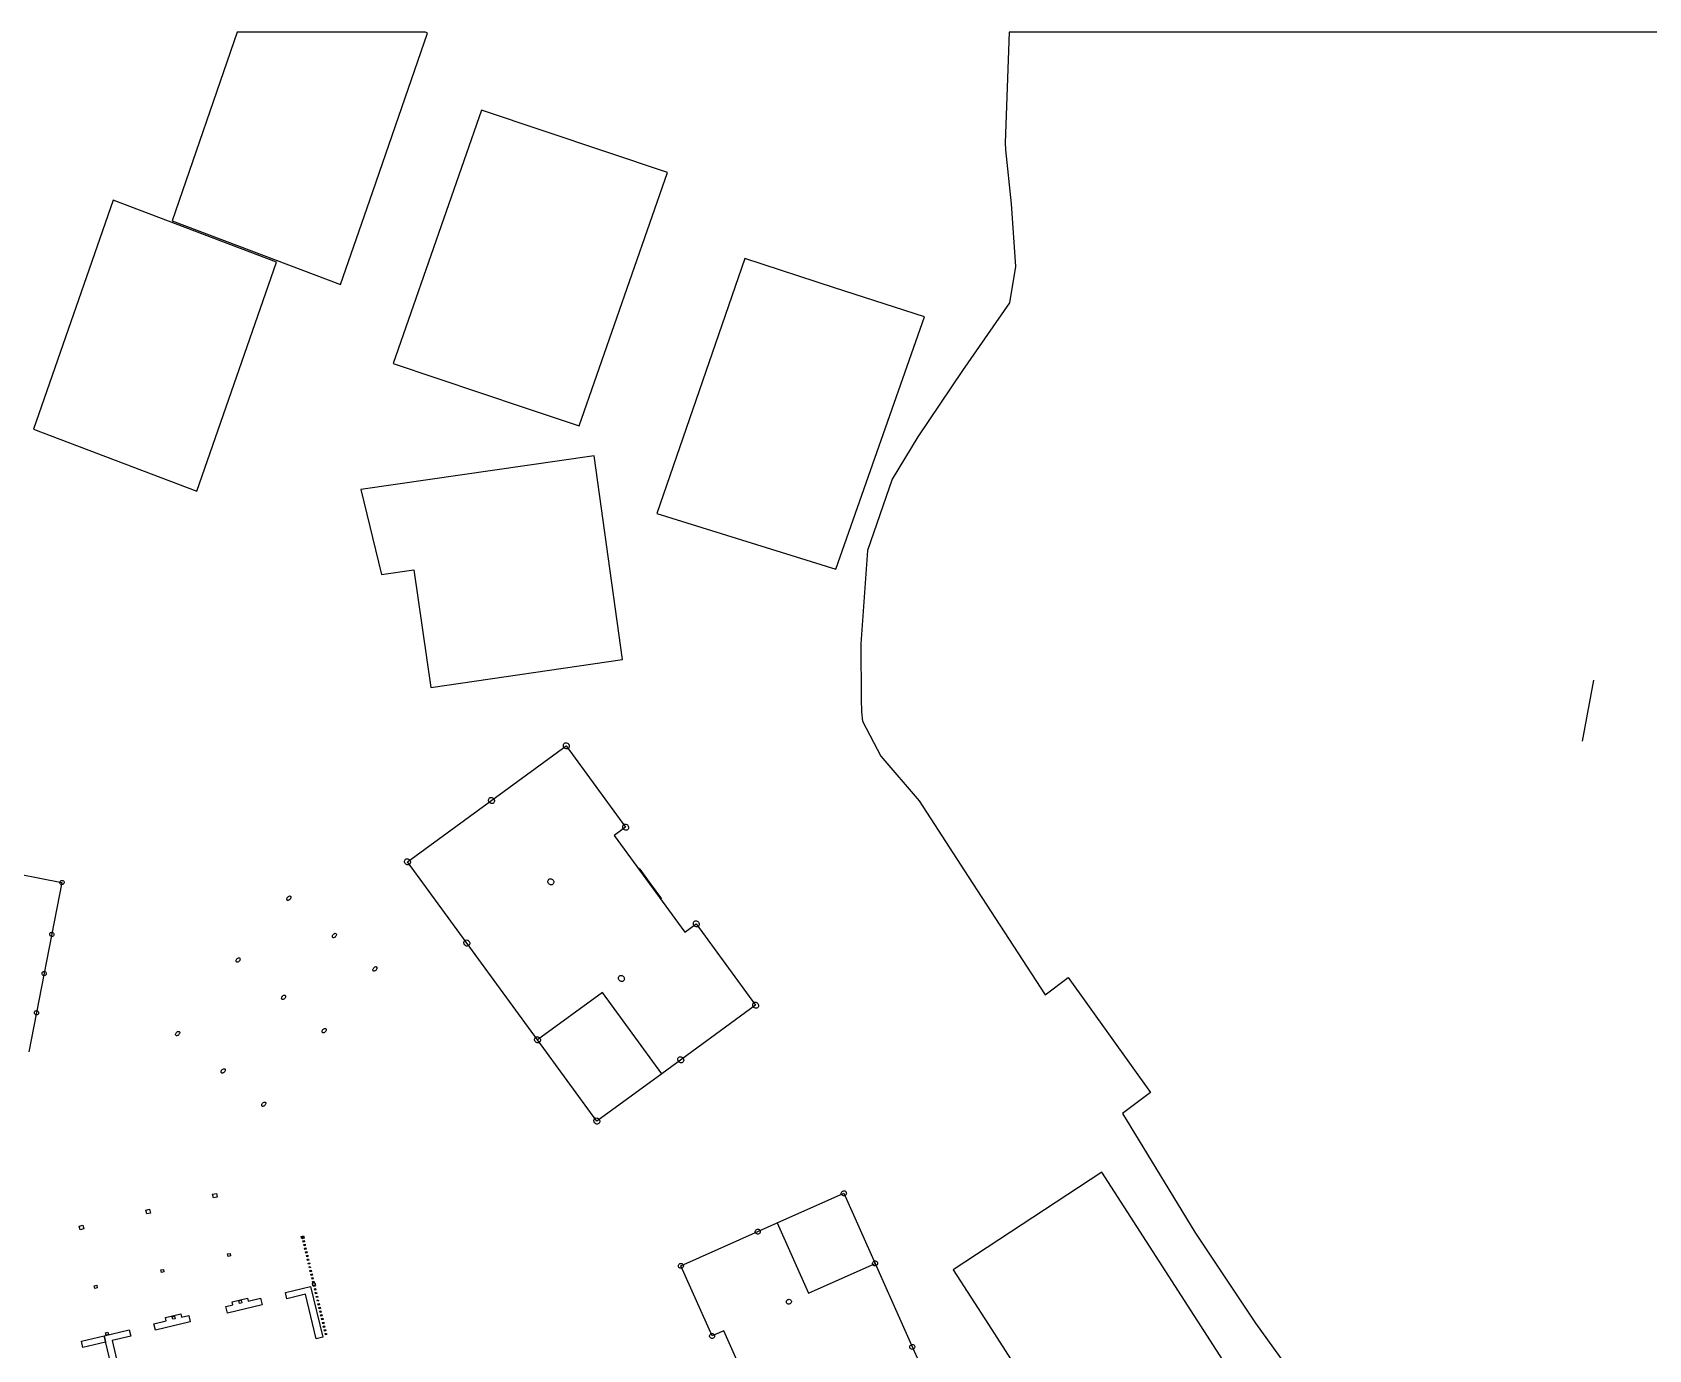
# Model space of a CAD drawing. Extents: x -42864 to 135053, y -26898 to 95700.
# Drawn here: x 965 to 64616, y 43804 to 95700 of the extents above; entities that cross this region are included whole.
import ezdxf

# ---------------------------------------------------------------- set-up
doc = ezdxf.new("R2010")
doc.units = 0
doc.layers.add('SECTIONCUTEDGES', color=7, linetype='CONTINUOUS')

msp = doc.modelspace()

# ---------------------------------------------------------------- linework, layer by layer
at = {"layer": 'SECTIONCUTEDGES'}
for p, q in [((9031, 95700), (6470, 88279)), ((9031, 95700), (6470, 88279)), ((16447, 95700), (9031, 95700)), ((16447, 95700), (9031, 95700)), ((14253, 89084), (16532, 95670)), ((14253, 89084), (16532, 95670)), ((16532, 95670), (16447, 95700)), ((16532, 95670), (16447, 95700)), ((39436, 95700), (39275, 91345)), ((39436, 95700), (39275, 91345)), ((43127, 95700), (39436, 95700)), ((43127, 95700), (39436, 95700)), ((44230, 95700), (43127, 95700)), ((44230, 95700), (43127, 95700)), ((56440, 95700), (44230, 95700)), ((56440, 95700), (44230, 95700)), ((78093, 95700), (56440, 95700)), ((78093, 95700), (56440, 95700)), ((18647, 92631), (15176, 82654)), ((18647, 92631), (15176, 82654)), ((25976, 90173), (18647, 92631)), ((25976, 90173), (18647, 92631)), ((39275, 91345), (39291, 91068)), ((39275, 91345), (39291, 91068)), ((39291, 91068), (39510, 88947)), ((39291, 91068), (39510, 88947)), ((22505, 80196), (25976, 90173)), ((22505, 80196), (25976, 90173)), ((4146, 89085), (1016, 80062)), ((4146, 89085), (1016, 80062)), ((10579, 86642), (4146, 89085)), ((10579, 86642), (4146, 89085)), ((13103, 85761), (14253, 89084)), ((13103, 85761), (14253, 89084)), ((39510, 88947), (39688, 86475)), ((39510, 88947), (39688, 86475)), ((6470, 88279), (13103, 85761)), ((6470, 88279), (13103, 85761)), ((7449, 77619), (10579, 86642)), ((7449, 77619), (10579, 86642)), ((29023, 86784), (25556, 76740)), ((29023, 86784), (25556, 76740)), ((32559, 85639), (29023, 86784)), ((32559, 85639), (29023, 86784)), ((39688, 86475), (39445, 85048)), ((39688, 86475), (39445, 85048)), ((36094, 84493), (32559, 85639)), ((36094, 84493), (32559, 85639)), ((39445, 85048), (37590, 82381)), ((39445, 85048), (37590, 82381)), ((32605, 74554), (36094, 84493)), ((32605, 74554), (36094, 84493)), ((15176, 82654), (20328, 80921)), ((15176, 82654), (20328, 80921)), ((37590, 82381), (35838, 79771)), ((37590, 82381), (35838, 79771)), ((20328, 80921), (22505, 80196)), ((20328, 80921), (22505, 80196)), ((1016, 80062), (7449, 77619)), ((1016, 80062), (7449, 77619)), ((35838, 79771), (34820, 78091)), ((35838, 79771), (34820, 78091)), ((23091, 79015), (13897, 77693)), ((23091, 79015), (13897, 77693)), ((24212, 70991), (23091, 79015)), ((24212, 70991), (23091, 79015)), ((13897, 77693), (14709, 74338)), ((13897, 77693), (14709, 74338)), ((34820, 78091), (33856, 75285)), ((34820, 78091), (33856, 75285)), ((25556, 76740), (32605, 74554)), ((25556, 76740), (32605, 74554)), ((33856, 75285), (33587, 71605)), ((33856, 75285), (33587, 71605)), ((14709, 74338), (15992, 74525)), ((14709, 74338), (15992, 74525)), ((15992, 74525), (16664, 69895)), ((15992, 74525), (16664, 69895)), ((33587, 71605), (33602, 69427)), ((33587, 71605), (33602, 69427)), ((16664, 69895), (24212, 70991)), ((16664, 69895), (24212, 70991)), ((62446, 70180), (62003, 67781)), ((62446, 70180), (62003, 67781)), ((33602, 69427), (33623, 68935)), ((33602, 69427), (33623, 68935)), ((33623, 68935), (33654, 68568)), ((33623, 68935), (33654, 68568)), ((33654, 68568), (34380, 67180)), ((33654, 68568), (34380, 67180)), ((15738, 63024), (21993, 67589)), ((21878, 67615), (21885, 67645)), ((21879, 67584), (21878, 67615)), ((21888, 67553), (21879, 67584)), ((21885, 67645), (21899, 67671)), ((21904, 67524), (21888, 67553)), ((21899, 67671), (21919, 67691)), ((21926, 67500), (21904, 67524)), ((21919, 67691), (21945, 67704)), ((21953, 67482), (21926, 67500)), ((21945, 67704), (21974, 67710)), ((21983, 67471), (21953, 67482)), ((21974, 67710), (22004, 67707)), ((22013, 67469), (21983, 67471)), ((21993, 67589), (24330, 64388)), ((22004, 67707), (22034, 67697)), ((22042, 67474), (22013, 67469)), ((22034, 67697), (22061, 67679)), ((22068, 67488), (22042, 67474)), ((22061, 67679), (22083, 67655)), ((22088, 67508), (22068, 67488)), ((22083, 67655), (22099, 67626)), ((22102, 67534), (22088, 67508)), ((22099, 67626), (22108, 67595)), ((22109, 67564), (22102, 67534)), ((22108, 67595), (22109, 67564)), ((34380, 67180), (35882, 65419)), ((34380, 67180), (35882, 65419)), ((18929, 65463), (18936, 65493)), ((18930, 65432), (18929, 65463)), ((18939, 65401), (18930, 65432)), ((18936, 65493), (18950, 65519)), ((18955, 65372), (18939, 65401)), ((18950, 65519), (18970, 65539)), ((18978, 65348), (18955, 65372)), ((18970, 65539), (18996, 65552)), ((19004, 65330), (18978, 65348)), ((18996, 65552), (19025, 65558)), ((19034, 65319), (19004, 65330)), ((19025, 65558), (19055, 65555)), ((19064, 65317), (19034, 65319)), ((19055, 65555), (19085, 65545)), ((19093, 65322), (19064, 65317)), ((19085, 65545), (19112, 65527)), ((19119, 65336), (19093, 65322)), ((19112, 65527), (19134, 65502)), ((19139, 65356), (19119, 65336)), ((19134, 65502), (19150, 65474)), ((19154, 65382), (19139, 65356)), ((19150, 65474), (19159, 65443)), ((19160, 65411), (19154, 65382)), ((19159, 65443), (19160, 65411)), ((35882, 65419), (37813, 62449)), ((35882, 65419), (37813, 62449)), ((24330, 64388), (23883, 64062)), ((24214, 64414), (24221, 64443)), ((24215, 64382), (24214, 64414)), ((24224, 64351), (24215, 64382)), ((24221, 64443), (24235, 64469)), ((24241, 64323), (24224, 64351)), ((24235, 64469), (24256, 64490)), ((24263, 64299), (24241, 64323)), ((24256, 64490), (24281, 64503)), ((24290, 64281), (24263, 64299)), ((24281, 64503), (24310, 64509)), ((24310, 64509), (24341, 64506)), ((24341, 64506), (24370, 64495)), ((24370, 64495), (24397, 64477)), ((24397, 64477), (24419, 64453)), ((24425, 64307), (24404, 64286)), ((24419, 64453), (24435, 64425)), ((24439, 64333), (24425, 64307)), ((24435, 64425), (24444, 64394)), ((24445, 64362), (24439, 64333)), ((24444, 64394), (24445, 64362)), ((-6836, 63960), (2132, 62208)), ((23883, 64062), (26665, 60251)), ((24319, 64270), (24290, 64281)), ((24349, 64267), (24319, 64270)), ((24378, 64273), (24349, 64267)), ((24404, 64286), (24378, 64273)), ((15623, 63050), (15630, 63080)), ((15624, 63019), (15623, 63050)), ((15633, 62988), (15624, 63019)), ((15630, 63080), (15644, 63106)), ((15644, 63106), (15664, 63126)), ((15664, 63126), (15690, 63139)), ((15690, 63139), (15719, 63145)), ((15719, 63145), (15749, 63142)), ((20856, 56012), (15738, 63024)), ((15749, 63142), (15779, 63132)), ((15779, 63132), (15806, 63114)), ((15806, 63114), (15828, 63089)), ((15828, 63089), (15844, 63061)), ((15844, 63061), (15853, 63030)), ((15853, 63030), (15854, 62998)), ((15649, 62959), (15633, 62988)), ((15671, 62935), (15649, 62959)), ((15698, 62917), (15671, 62935)), ((15728, 62906), (15698, 62917)), ((15758, 62904), (15728, 62906)), ((15787, 62909), (15758, 62904)), ((15813, 62923), (15787, 62909)), ((15833, 62943), (15813, 62923)), ((15847, 62969), (15833, 62943)), ((15854, 62998), (15847, 62969)), ((24847, 62779), (24884, 62728)), ((24884, 62728), (25255, 62220)), ((37813, 62449), (40848, 57784)), ((37813, 62449), (40848, 57784)), ((2132, 62208), (828, 55534)), ((2047, 62202), (2049, 62224)), ((2052, 62180), (2047, 62202)), ((2049, 62224), (2056, 62245)), ((2061, 62160), (2052, 62180)), ((2056, 62245), (2068, 62264)), ((2076, 62144), (2061, 62160)), ((2068, 62264), (2084, 62278)), ((2095, 62132), (2076, 62144)), ((2084, 62278), (2104, 62288)), ((2116, 62125), (2095, 62132)), ((2104, 62288), (2126, 62293)), ((2138, 62123), (2116, 62125)), ((2126, 62293), (2148, 62291)), ((2160, 62128), (2138, 62123)), ((2148, 62291), (2169, 62284)), ((2179, 62137), (2160, 62128)), ((2169, 62284), (2188, 62272)), ((2196, 62152), (2179, 62137)), ((2188, 62272), (2202, 62255)), ((2208, 62171), (2196, 62152)), ((2202, 62255), (2212, 62236)), ((2215, 62192), (2208, 62171)), ((2212, 62236), (2217, 62214)), ((2217, 62214), (2215, 62192)), ((21265, 62262), (21272, 62291)), ((21267, 62230), (21265, 62262)), ((21276, 62199), (21267, 62230)), ((21272, 62291), (21286, 62317)), ((21292, 62171), (21276, 62199)), ((21286, 62317), (21307, 62338)), ((21314, 62147), (21292, 62171)), ((21307, 62338), (21333, 62351)), ((21341, 62129), (21314, 62147)), ((21333, 62351), (21362, 62357)), ((21370, 62118), (21341, 62129)), ((21362, 62357), (21392, 62354)), ((21401, 62115), (21370, 62118)), ((21392, 62354), (21421, 62343)), ((21430, 62121), (21401, 62115)), ((21421, 62343), (21448, 62325)), ((21455, 62134), (21430, 62121)), ((21448, 62325), (21470, 62301)), ((21476, 62155), (21455, 62134)), ((21470, 62301), (21487, 62273)), ((21490, 62181), (21476, 62155)), ((21487, 62273), (21496, 62242)), ((21497, 62210), (21490, 62181)), ((21496, 62242), (21497, 62210)), ((25255, 62220), (25292, 62170)), ((25292, 62170), (25329, 62119)), ((25329, 62119), (25700, 61611)), ((10988, 61543), (10989, 61564)), ((10994, 61526), (10988, 61543)), ((10989, 61564), (10994, 61586)), ((10994, 61586), (11004, 61609)), ((11004, 61513), (10994, 61526)), ((11004, 61609), (11019, 61630)), ((11019, 61505), (11004, 61513)), ((11019, 61630), (11037, 61649)), ((11037, 61504), (11019, 61505)), ((11037, 61649), (11057, 61663)), ((11057, 61508), (11037, 61504)), ((11057, 61663), (11078, 61673)), ((11078, 61517), (11057, 61508)), ((11078, 61673), (11098, 61677)), ((11098, 61532), (11078, 61517)), ((11098, 61677), (11116, 61675)), ((11116, 61551), (11098, 61532)), ((11116, 61675), (11131, 61668)), ((11131, 61572), (11116, 61551)), ((11131, 61668), (11141, 61655)), ((11141, 61595), (11131, 61572)), ((11141, 61655), (11147, 61637)), ((11147, 61617), (11141, 61595)), ((11147, 61637), (11147, 61617)), ((25700, 61611), (25737, 61560)), ((26665, 60251), (27111, 60577)), ((26996, 60603), (27002, 60632)), ((26997, 60571), (26996, 60603)), ((27006, 60540), (26997, 60571)), ((27002, 60632), (27017, 60658)), ((27022, 60512), (27006, 60540)), ((27017, 60658), (27037, 60679)), ((27044, 60488), (27022, 60512)), ((27037, 60679), (27063, 60692)), ((27071, 60470), (27044, 60488)), ((27063, 60692), (27092, 60698)), ((27101, 60459), (27071, 60470)), ((27092, 60698), (27122, 60695)), ((27111, 60577), (29448, 57376)), ((27122, 60695), (27152, 60684)), ((27152, 60684), (27178, 60666)), ((27186, 60475), (27160, 60462)), ((27178, 60666), (27201, 60642)), ((27206, 60496), (27186, 60475)), ((27201, 60642), (27217, 60614)), ((27220, 60522), (27206, 60496)), ((27217, 60614), (27226, 60583)), ((27227, 60551), (27220, 60522)), ((27226, 60583), (27227, 60551)), ((1648, 60158), (1649, 60180)), ((1652, 60136), (1648, 60158)), ((1649, 60180), (1656, 60201)), ((1662, 60117), (1652, 60136)), ((1656, 60201), (1669, 60220)), ((1677, 60100), (1662, 60117)), ((1669, 60220), (1685, 60235)), ((1695, 60088), (1677, 60100)), ((1685, 60235), (1705, 60244)), ((1716, 60081), (1695, 60088)), ((1705, 60244), (1727, 60249)), ((1738, 60079), (1716, 60081)), ((1727, 60249), (1749, 60247)), ((1760, 60084), (1738, 60079)), ((1749, 60247), (1770, 60240)), ((1780, 60094), (1760, 60084)), ((1770, 60240), (1788, 60228)), ((1797, 60108), (1780, 60094)), ((1788, 60228), (1803, 60212)), ((1809, 60127), (1797, 60108)), ((1803, 60212), (1813, 60192)), ((1816, 60148), (1809, 60127)), ((1813, 60192), (1817, 60170)), ((1817, 60170), (1816, 60148)), ((12780, 60092), (12785, 60115)), ((12780, 60072), (12780, 60092)), ((12785, 60054), (12780, 60072)), ((12785, 60115), (12796, 60137)), ((12796, 60042), (12785, 60054)), ((12796, 60137), (12811, 60159)), ((12810, 60034), (12796, 60042)), ((12828, 60032), (12810, 60034)), ((12811, 60159), (12829, 60177)), ((12848, 60036), (12828, 60032)), ((12829, 60177), (12849, 60192)), ((12869, 60046), (12848, 60036)), ((12849, 60192), (12870, 60202)), ((12889, 60060), (12869, 60046)), ((12870, 60202), (12890, 60206)), ((12907, 60079), (12889, 60060)), ((12890, 60206), (12908, 60204)), ((12922, 60100), (12907, 60079)), ((12908, 60204), (12923, 60196)), ((12933, 60123), (12922, 60100)), ((12923, 60196), (12933, 60183)), ((12933, 60183), (12938, 60166)), ((12938, 60145), (12933, 60123)), ((12938, 60166), (12938, 60145)), ((17959, 59849), (17966, 59878)), ((17960, 59817), (17959, 59849)), ((17966, 59878), (17980, 59904)), ((17980, 59904), (18001, 59925)), ((18001, 59925), (18026, 59938)), ((18026, 59938), (18055, 59944)), ((18055, 59944), (18086, 59941)), ((18086, 59941), (18115, 59930)), ((18115, 59930), (18142, 59912)), ((18142, 59912), (18164, 59888)), ((18164, 59888), (18180, 59860)), ((18180, 59860), (18189, 59829)), ((27131, 60456), (27101, 60459)), ((27160, 60462), (27131, 60456)), ((9020, 59196), (9038, 59215)), ((9038, 59215), (9058, 59229)), ((9058, 59229), (9079, 59239)), ((9079, 59239), (9099, 59243)), ((9099, 59243), (9117, 59241)), ((9117, 59241), (9132, 59233)), ((9132, 59233), (9142, 59221)), ((9142, 59221), (9147, 59203)), ((9147, 59203), (9147, 59183)), ((17969, 59786), (17960, 59817)), ((17986, 59758), (17969, 59786)), ((18008, 59734), (17986, 59758)), ((18035, 59716), (18008, 59734)), ((18064, 59705), (18035, 59716)), ((18094, 59702), (18064, 59705)), ((18123, 59708), (18094, 59702)), ((18149, 59721), (18123, 59708)), ((18170, 59742), (18149, 59721)), ((18184, 59768), (18170, 59742)), ((18191, 59797), (18184, 59768)), ((18189, 59829), (18191, 59797)), ((1347, 58618), (1348, 58640)), ((1351, 58596), (1347, 58618)), ((1348, 58640), (1355, 58661)), ((1361, 58576), (1351, 58596)), ((1355, 58661), (1368, 58679)), ((1376, 58559), (1361, 58576)), ((1368, 58679), (1384, 58694)), ((1384, 58694), (1404, 58704)), ((1404, 58704), (1426, 58708)), ((1426, 58708), (1448, 58707)), ((1448, 58707), (1469, 58700)), ((1469, 58700), (1488, 58688)), ((1496, 58568), (1479, 58553)), ((1488, 58688), (1502, 58671)), ((1508, 58586), (1496, 58568)), ((1502, 58671), (1512, 58651)), ((1515, 58607), (1508, 58586)), ((1512, 58651), (1516, 58629)), ((1516, 58629), (1515, 58607)), ((8989, 59130), (8995, 59152)), ((8989, 59109), (8989, 59130)), ((8994, 59092), (8989, 59109)), ((9005, 59079), (8994, 59092)), ((8995, 59152), (9005, 59175)), ((9005, 59175), (9020, 59196)), ((9019, 59071), (9005, 59079)), ((9037, 59069), (9019, 59071)), ((9058, 59073), (9037, 59069)), ((9078, 59083), (9058, 59073)), ((9099, 59098), (9078, 59083)), ((9117, 59116), (9099, 59098)), ((9131, 59138), (9117, 59116)), ((9142, 59160), (9131, 59138)), ((9147, 59183), (9142, 59160)), ((14378, 58780), (14383, 58802)), ((14378, 58759), (14378, 58780)), ((14383, 58742), (14378, 58759)), ((14383, 58802), (14394, 58825)), ((14393, 58729), (14383, 58742)), ((14408, 58721), (14393, 58729)), ((14394, 58825), (14408, 58846)), ((14408, 58846), (14426, 58865)), ((14426, 58720), (14408, 58721)), ((14426, 58865), (14447, 58880)), ((14446, 58724), (14426, 58720)), ((14467, 58733), (14446, 58724)), ((14447, 58880), (14467, 58889)), ((14467, 58889), (14488, 58893)), ((14487, 58748), (14467, 58733)), ((14505, 58767), (14487, 58748)), ((14488, 58893), (14506, 58891)), ((14520, 58788), (14505, 58767)), ((14506, 58891), (14520, 58884)), ((14520, 58884), (14531, 58871)), ((14531, 58811), (14520, 58788)), ((14531, 58871), (14536, 58853)), ((14536, 58833), (14531, 58811)), ((14536, 58853), (14536, 58833)), ((1394, 58547), (1376, 58559)), ((1415, 58540), (1394, 58547)), ((1438, 58539), (1415, 58540)), ((1459, 58543), (1438, 58539)), ((1479, 58553), (1459, 58543)), ((24047, 58451), (24054, 58480)), ((24048, 58419), (24047, 58451)), ((24057, 58388), (24048, 58419)), ((24054, 58480), (24068, 58506)), ((24073, 58360), (24057, 58388)), ((24068, 58506), (24088, 58527)), ((24095, 58336), (24073, 58360)), ((24088, 58527), (24114, 58540)), ((24122, 58318), (24095, 58336)), ((24114, 58540), (24143, 58546)), ((24152, 58307), (24122, 58318)), ((24143, 58546), (24173, 58543)), ((24182, 58304), (24152, 58307)), ((24173, 58543), (24203, 58532)), ((24211, 58310), (24182, 58304)), ((24203, 58532), (24230, 58514)), ((24237, 58323), (24211, 58310)), ((24230, 58514), (24252, 58490)), ((24257, 58344), (24237, 58323)), ((24252, 58490), (24268, 58462)), ((24271, 58369), (24257, 58344)), ((24268, 58462), (24277, 58431)), ((24278, 58399), (24271, 58369)), ((24277, 58431), (24278, 58399)), ((40848, 57784), (41754, 58467)), ((40848, 57784), (41754, 58467)), ((41754, 58467), (44996, 53931)), ((41754, 58467), (44996, 53931)), ((10780, 57638), (10781, 57658)), ((10786, 57620), (10780, 57638)), ((10781, 57658), (10786, 57681)), ((10786, 57681), (10796, 57703)), ((10796, 57607), (10786, 57620)), ((10796, 57703), (10811, 57724)), ((10811, 57600), (10796, 57607)), ((10811, 57724), (10829, 57743)), ((10829, 57598), (10811, 57600)), ((10829, 57743), (10849, 57758)), ((10849, 57602), (10829, 57598)), ((10849, 57758), (10870, 57767)), ((10870, 57612), (10849, 57602)), ((10870, 57767), (10890, 57772)), ((10890, 57626), (10870, 57612)), ((10890, 57772), (10908, 57770)), ((10908, 57645), (10890, 57626)), ((10908, 57770), (10923, 57762)), ((10923, 57666), (10908, 57645)), ((10923, 57762), (10934, 57749)), ((10933, 57689), (10923, 57666)), ((10939, 57711), (10933, 57689)), ((10934, 57749), (10939, 57732)), ((10939, 57732), (10939, 57711)), ((23412, 57877), (20856, 56012)), ((25748, 54676), (23412, 57877)), ((29448, 57376), (25748, 54676)), ((29332, 57401), (29339, 57431)), ((29333, 57370), (29332, 57401)), ((29342, 57339), (29333, 57370)), ((29339, 57431), (29353, 57457)), ((29358, 57311), (29342, 57339)), ((29353, 57457), (29374, 57477)), ((29381, 57286), (29358, 57311)), ((29374, 57477), (29399, 57491)), ((29399, 57491), (29428, 57496)), ((29428, 57496), (29459, 57494)), ((29459, 57494), (29488, 57483)), ((29488, 57483), (29515, 57465)), ((29515, 57465), (29537, 57441)), ((29543, 57294), (29522, 57274)), ((29537, 57441), (29553, 57412)), ((29557, 57320), (29543, 57294)), ((29553, 57412), (29562, 57381)), ((29563, 57350), (29557, 57320)), ((29562, 57381), (29563, 57350)), ((1045, 57072), (1046, 57094)), ((1049, 57050), (1045, 57072)), ((1046, 57094), (1053, 57115)), ((1059, 57030), (1049, 57050)), ((1053, 57115), (1066, 57133)), ((1074, 57013), (1059, 57030)), ((1066, 57133), (1082, 57148)), ((1092, 57001), (1074, 57013)), ((1082, 57148), (1102, 57158)), ((1113, 56994), (1092, 57001)), ((1102, 57158), (1124, 57162)), ((1135, 56993), (1113, 56994)), ((1124, 57162), (1146, 57161)), ((1157, 56997), (1135, 56993)), ((1146, 57161), (1167, 57154)), ((1177, 57007), (1157, 56997)), ((1167, 57154), (1185, 57142)), ((1194, 57022), (1177, 57007)), ((1185, 57142), (1200, 57125)), ((1206, 57040), (1194, 57022)), ((1200, 57125), (1210, 57105)), ((1213, 57061), (1206, 57040)), ((1210, 57105), (1214, 57083)), ((1214, 57083), (1213, 57061)), ((29407, 57268), (29381, 57286)), ((29437, 57258), (29407, 57268)), ((29467, 57255), (29437, 57258)), ((29496, 57261), (29467, 57255)), ((29522, 57274), (29496, 57261)), ((6609, 56232), (6614, 56254)), ((6609, 56211), (6609, 56232)), ((6614, 56194), (6609, 56211)), ((6614, 56254), (6625, 56277)), ((6625, 56181), (6614, 56194)), ((6625, 56277), (6640, 56298)), ((6639, 56174), (6625, 56181)), ((6657, 56172), (6639, 56174)), ((6640, 56298), (6658, 56317)), ((6677, 56176), (6657, 56172)), ((6658, 56317), (6678, 56332)), ((6698, 56185), (6677, 56176)), ((6678, 56332), (6699, 56341)), ((6718, 56200), (6698, 56185)), ((6699, 56341), (6719, 56345)), ((6736, 56219), (6718, 56200)), ((6719, 56345), (6737, 56343)), ((6751, 56240), (6736, 56219)), ((6737, 56343), (6751, 56336)), ((6751, 56336), (6762, 56323)), ((6762, 56263), (6751, 56240)), ((6762, 56323), (6767, 56306)), ((6767, 56285), (6762, 56263)), ((6767, 56306), (6767, 56285)), ((12378, 56346), (12384, 56368)), ((12378, 56325), (12378, 56346)), ((12384, 56308), (12378, 56325)), ((12384, 56368), (12394, 56391)), ((12394, 56295), (12384, 56308)), ((12394, 56391), (12409, 56412)), ((12409, 56287), (12394, 56295)), ((12409, 56412), (12427, 56431)), ((12427, 56286), (12409, 56287)), ((12427, 56431), (12447, 56445)), ((12447, 56290), (12427, 56286)), ((12447, 56445), (12468, 56455)), ((12468, 56299), (12447, 56290)), ((12468, 56455), (12488, 56459)), ((12488, 56314), (12468, 56299)), ((12488, 56459), (12506, 56457)), ((12506, 56333), (12488, 56314)), ((12506, 56457), (12521, 56450)), ((12521, 56354), (12506, 56333)), ((12521, 56450), (12531, 56437)), ((12531, 56377), (12521, 56354)), ((12531, 56437), (12537, 56419)), ((12537, 56399), (12531, 56377)), ((12537, 56419), (12537, 56399)), ((20741, 56038), (20747, 56067)), ((20742, 56006), (20741, 56038)), ((20747, 56067), (20762, 56093)), ((20762, 56093), (20782, 56114)), ((20782, 56114), (20808, 56127)), ((20808, 56127), (20837, 56132)), ((20837, 56132), (20867, 56130)), ((20867, 56130), (20897, 56119)), ((20897, 56119), (20923, 56101)), ((20923, 56101), (20946, 56077)), ((20946, 56077), (20962, 56049)), ((20962, 56049), (20971, 56018)), ((20971, 56018), (20972, 55986)), ((20751, 55975), (20742, 56006)), ((20767, 55947), (20751, 55975)), ((20789, 55923), (20767, 55947)), ((20816, 55905), (20789, 55923)), ((20846, 55894), (20816, 55905)), ((20876, 55891), (20846, 55894)), ((23193, 52811), (20856, 56012)), ((20905, 55897), (20876, 55891)), ((20931, 55910), (20905, 55897)), ((20951, 55931), (20931, 55910)), ((20965, 55956), (20951, 55931)), ((20972, 55986), (20965, 55956)), ((8400, 54760), (8406, 54783)), ((8400, 54740), (8400, 54760)), ((8406, 54783), (8416, 54805)), ((8416, 54805), (8431, 54827)), ((8431, 54827), (8449, 54845)), ((8449, 54845), (8469, 54860)), ((8469, 54860), (8490, 54870)), ((8490, 54870), (8510, 54874)), ((8510, 54874), (8528, 54872)), ((8528, 54747), (8510, 54729)), ((8528, 54872), (8543, 54864)), ((8543, 54769), (8528, 54747)), ((8543, 54864), (8553, 54851)), ((8553, 54791), (8543, 54769)), ((8553, 54851), (8559, 54834)), ((8559, 54813), (8553, 54791)), ((8559, 54834), (8559, 54813)), ((26383, 55249), (26390, 55279)), ((26385, 55218), (26383, 55249)), ((26393, 55187), (26385, 55218)), ((26390, 55279), (26404, 55305)), ((26410, 55158), (26393, 55187)), ((26404, 55305), (26425, 55325)), ((26432, 55134), (26410, 55158)), ((26425, 55325), (26450, 55339)), ((26459, 55116), (26432, 55134)), ((26450, 55339), (26479, 55344)), ((26488, 55106), (26459, 55116)), ((26479, 55344), (26510, 55342)), ((26519, 55103), (26488, 55106)), ((26510, 55342), (26539, 55331)), ((26548, 55109), (26519, 55103)), ((26539, 55331), (26566, 55313)), ((26573, 55122), (26548, 55109)), ((26566, 55313), (26588, 55289)), ((26594, 55142), (26573, 55122)), ((26588, 55289), (26605, 55260)), ((26608, 55168), (26594, 55142)), ((26605, 55260), (26613, 55229)), ((26615, 55198), (26608, 55168)), ((26613, 55229), (26615, 55198)), ((8406, 54723), (8400, 54740)), ((8416, 54710), (8406, 54723)), ((8431, 54702), (8416, 54710)), ((8449, 54700), (8431, 54702)), ((8469, 54704), (8449, 54700)), ((8490, 54714), (8469, 54704)), ((8510, 54729), (8490, 54714)), ((25748, 54676), (23193, 52811)), ((9998, 53448), (10004, 53470)), ((10004, 53470), (10014, 53493)), ((10014, 53493), (10029, 53514)), ((10029, 53514), (10047, 53533)), ((10047, 53533), (10067, 53548)), ((10067, 53548), (10088, 53557)), ((10088, 53557), (10108, 53561)), ((10108, 53561), (10126, 53559)), ((10126, 53559), (10141, 53552)), ((10151, 53479), (10140, 53456)), ((10141, 53552), (10151, 53539)), ((10151, 53539), (10156, 53522)), ((10156, 53501), (10151, 53479)), ((10156, 53522), (10156, 53501)), ((44996, 53931), (43899, 53105)), ((44996, 53931), (43899, 53105)), ((9998, 53428), (9998, 53448)), ((10003, 53410), (9998, 53428)), ((10014, 53397), (10003, 53410)), ((10028, 53390), (10014, 53397)), ((10046, 53388), (10028, 53390)), ((10067, 53392), (10046, 53388)), ((10087, 53401), (10067, 53392)), ((10108, 53416), (10087, 53401)), ((10126, 53435), (10108, 53416)), ((10140, 53456), (10126, 53435)), ((23077, 52836), (23084, 52866)), ((23078, 52805), (23077, 52836)), ((23084, 52866), (23098, 52892)), ((23098, 52892), (23119, 52912)), ((23119, 52912), (23144, 52926)), ((23144, 52926), (23173, 52931)), ((23173, 52931), (23204, 52929)), ((23204, 52929), (23233, 52918)), ((23233, 52918), (23260, 52900)), ((23260, 52900), (23282, 52876)), ((23282, 52876), (23298, 52847)), ((23298, 52847), (23307, 52816)), ((43899, 53105), (44877, 51498)), ((43899, 53105), (44877, 51498)), ((23087, 52774), (23078, 52805)), ((23103, 52745), (23087, 52774)), ((23126, 52721), (23103, 52745)), ((23152, 52703), (23126, 52721)), ((23182, 52693), (23152, 52703)), ((23212, 52690), (23182, 52693)), ((23241, 52696), (23212, 52690)), ((23267, 52709), (23241, 52696)), ((23288, 52729), (23267, 52709)), ((23302, 52755), (23288, 52729)), ((23308, 52785), (23302, 52755)), ((23307, 52816), (23308, 52785)), ((44877, 51498), (46741, 48435)), ((44877, 51498), (46741, 48435)), ((43082, 50802), (37230, 46956)), ((43082, 50802), (37230, 46956)), ((51157, 38252), (43082, 50802)), ((51157, 38252), (43082, 50802)), ((8065, 49926), (8211, 49961)), ((8100, 49781), (8065, 49926)), ((8246, 49815), (8100, 49781)), ((8211, 49961), (8246, 49815)), ((30300, 48798), (32922, 49966)), ((32823, 49974), (32829, 49999)), ((32823, 49974), (32829, 49999)), ((32823, 49949), (32823, 49974)), ((32823, 49949), (32823, 49974)), ((32830, 49925), (32823, 49949)), ((32830, 49925), (32823, 49949)), ((32829, 49999), (32842, 50021)), ((32829, 49999), (32842, 50021)), ((32843, 49904), (32830, 49925)), ((32843, 49904), (32830, 49925)), ((32842, 50021), (32860, 50040)), ((32842, 50021), (32860, 50040)), ((32862, 49887), (32843, 49904)), ((32862, 49887), (32843, 49904)), ((32860, 50040), (32883, 50054)), ((32860, 50040), (32883, 50054)), ((32884, 49875), (32862, 49887)), ((32884, 49875), (32862, 49887)), ((32883, 50054), (32908, 50061)), ((32883, 50054), (32908, 50061)), ((32910, 49869), (32884, 49875)), ((32910, 49869), (32884, 49875)), ((32908, 50061), (32934, 50062)), ((32908, 50061), (32934, 50062)), ((32936, 49871), (32910, 49869)), ((32936, 49871), (32910, 49869)), ((32922, 49966), (34152, 47203)), ((32934, 50062), (32959, 50057)), ((32934, 50062), (32959, 50057)), ((32961, 49878), (32936, 49871)), ((32961, 49878), (32936, 49871)), ((32959, 50057), (32981, 50045)), ((32959, 50057), (32981, 50045)), ((32983, 49892), (32961, 49878)), ((32983, 49892), (32961, 49878)), ((32981, 50045), (33000, 50028)), ((32981, 50045), (33000, 50028)), ((33001, 49910), (32983, 49892)), ((33001, 49910), (32983, 49892)), ((33000, 50028), (33013, 50007)), ((33000, 50028), (33013, 50007)), ((33014, 49933), (33001, 49910)), ((33014, 49933), (33001, 49910)), ((33013, 50007), (33020, 49983)), ((33013, 50007), (33020, 49983)), ((33021, 49957), (33014, 49933)), ((33021, 49957), (33014, 49933)), ((33020, 49983), (33021, 49957)), ((33020, 49983), (33021, 49957)), ((5440, 49298), (5585, 49333)), ((5474, 49152), (5440, 49298)), ((5620, 49187), (5474, 49152)), ((5585, 49333), (5620, 49187)), ((2814, 48670), (2959, 48705)), ((2848, 48524), (2814, 48670)), ((2994, 48559), (2848, 48524)), ((2959, 48705), (2994, 48559)), ((26505, 47107), (30300, 48798)), ((29431, 48463), (29438, 48488)), ((29431, 48463), (29438, 48488)), ((29431, 48438), (29431, 48463)), ((29431, 48438), (29431, 48463)), ((29438, 48414), (29431, 48438)), ((29438, 48414), (29431, 48438)), ((29438, 48488), (29450, 48510)), ((29438, 48488), (29450, 48510)), ((29452, 48393), (29438, 48414)), ((29452, 48393), (29438, 48414)), ((29450, 48510), (29469, 48529)), ((29450, 48510), (29469, 48529)), ((29470, 48376), (29452, 48393)), ((29470, 48376), (29452, 48393)), ((29469, 48529), (29491, 48543)), ((29469, 48529), (29491, 48543)), ((29493, 48364), (29470, 48376)), ((29493, 48364), (29470, 48376)), ((29491, 48543), (29516, 48550)), ((29491, 48543), (29516, 48550)), ((29516, 48550), (29542, 48551)), ((29516, 48550), (29542, 48551)), ((29542, 48551), (29567, 48546)), ((29542, 48551), (29567, 48546)), ((29567, 48546), (29590, 48534)), ((29567, 48546), (29590, 48534)), ((29591, 48381), (29569, 48367)), ((29591, 48381), (29569, 48367)), ((29590, 48534), (29608, 48517)), ((29590, 48534), (29608, 48517)), ((29610, 48399), (29591, 48381)), ((29610, 48399), (29591, 48381)), ((29608, 48517), (29622, 48496)), ((29608, 48517), (29622, 48496)), ((29622, 48422), (29610, 48399)), ((29622, 48422), (29610, 48399)), ((29622, 48496), (29629, 48472)), ((29622, 48496), (29629, 48472)), ((29629, 48446), (29622, 48422)), ((29629, 48446), (29622, 48422)), ((29629, 48472), (29629, 48446)), ((29629, 48472), (29629, 48446)), ((30300, 48798), (31531, 46035)), ((46741, 48435), (49131, 44855)), ((46741, 48435), (49131, 44855)), ((11552, 48267), (11649, 48290)), ((11575, 48170), (11552, 48267)), ((11673, 48193), (11575, 48170)), ((11585, 48239), (11633, 48250)), ((11585, 48239), (11633, 48250)), ((11596, 48190), (11585, 48239)), ((11596, 48190), (11585, 48239)), ((11645, 48202), (11596, 48190)), ((11645, 48202), (11596, 48190)), ((11620, 48093), (11668, 48105)), ((11631, 48044), (11620, 48093)), ((11680, 48056), (11631, 48044)), ((11633, 48250), (11645, 48202)), ((11633, 48250), (11645, 48202)), ((11649, 48290), (11673, 48193)), ((11654, 47947), (11703, 47959)), ((11666, 47898), (11654, 47947)), ((11715, 47910), (11666, 47898)), ((11668, 48105), (11680, 48056)), ((11689, 47801), (11738, 47813)), ((11689, 47801), (11738, 47813)), ((11701, 47753), (11689, 47801)), ((11701, 47753), (11689, 47801)), ((11750, 47764), (11701, 47753)), ((11750, 47764), (11701, 47753)), ((11703, 47959), (11715, 47910)), ((11738, 47813), (11750, 47764)), ((11738, 47813), (11750, 47764)), ((29518, 48359), (29493, 48364)), ((29518, 48359), (29493, 48364)), ((29544, 48360), (29518, 48359)), ((29544, 48360), (29518, 48359)), ((29569, 48367), (29544, 48360)), ((29569, 48367), (29544, 48360)), ((8654, 47574), (8751, 47597)), ((8677, 47477), (8654, 47574)), ((8774, 47500), (8677, 47477)), ((8751, 47597), (8774, 47500)), ((11724, 47655), (11773, 47667)), ((11724, 47655), (11773, 47667)), ((11736, 47607), (11724, 47655)), ((11736, 47607), (11724, 47655)), ((11784, 47618), (11736, 47607)), ((11784, 47618), (11736, 47607)), ((11759, 47509), (11808, 47521)), ((11759, 47509), (11808, 47521)), ((11771, 47461), (11759, 47509)), ((11771, 47461), (11759, 47509)), ((11819, 47472), (11771, 47461)), ((11819, 47472), (11771, 47461)), ((11773, 47667), (11784, 47618)), ((11773, 47667), (11784, 47618)), ((11794, 47364), (11843, 47375)), ((11794, 47364), (11843, 47375)), ((11806, 47315), (11794, 47364)), ((11806, 47315), (11794, 47364)), ((11854, 47327), (11806, 47315)), ((11854, 47327), (11806, 47315)), ((11808, 47521), (11819, 47472)), ((11808, 47521), (11819, 47472)), ((11829, 47218), (11878, 47229)), ((11829, 47218), (11878, 47229)), ((11841, 47169), (11829, 47218)), ((11841, 47169), (11829, 47218)), ((11889, 47181), (11841, 47169)), ((11889, 47181), (11841, 47169)), ((11843, 47375), (11854, 47327)), ((11843, 47375), (11854, 47327)), ((11878, 47229), (11889, 47181)), ((11878, 47229), (11889, 47181)), ((26406, 47116), (26413, 47140)), ((26406, 47116), (26413, 47140)), ((26406, 47091), (26406, 47116)), ((26406, 47091), (26406, 47116)), ((26413, 47140), (26425, 47163)), ((26413, 47140), (26425, 47163)), ((26425, 47163), (26444, 47181)), ((26425, 47163), (26444, 47181)), ((26444, 47181), (26466, 47195)), ((26444, 47181), (26466, 47195)), ((26466, 47195), (26491, 47203)), ((26466, 47195), (26491, 47203)), ((26491, 47203), (26517, 47204)), ((26491, 47203), (26517, 47204)), ((27736, 44344), (26505, 47107)), ((26517, 47204), (26542, 47198)), ((26517, 47204), (26542, 47198)), ((26542, 47198), (26565, 47187)), ((26542, 47198), (26565, 47187)), ((26565, 47187), (26584, 47169)), ((26565, 47187), (26584, 47169)), ((26584, 47169), (26597, 47148)), ((26584, 47169), (26597, 47148)), ((26597, 47148), (26604, 47124)), ((26597, 47148), (26604, 47124)), ((26604, 47124), (26604, 47099)), ((26604, 47124), (26604, 47099)), ((31531, 46035), (34152, 47203)), ((34054, 47211), (34060, 47236)), ((34054, 47211), (34060, 47236)), ((34054, 47186), (34054, 47211)), ((34054, 47186), (34054, 47211)), ((34061, 47162), (34054, 47186)), ((34061, 47162), (34054, 47186)), ((34060, 47236), (34073, 47258)), ((34060, 47236), (34073, 47258)), ((34074, 47141), (34061, 47162)), ((34074, 47141), (34061, 47162)), ((34073, 47258), (34091, 47277)), ((34073, 47258), (34091, 47277)), ((34093, 47124), (34074, 47141)), ((34093, 47124), (34074, 47141)), ((34091, 47277), (34113, 47291)), ((34091, 47277), (34113, 47291)), ((34115, 47112), (34093, 47124)), ((34115, 47112), (34093, 47124)), ((34113, 47291), (34138, 47298)), ((34113, 47291), (34138, 47298)), ((34140, 47107), (34115, 47112)), ((34140, 47107), (34115, 47112)), ((34138, 47298), (34164, 47299)), ((34138, 47298), (34164, 47299)), ((34166, 47108), (34140, 47107)), ((34166, 47108), (34140, 47107)), ((34152, 47203), (36849, 41151)), ((34164, 47299), (34190, 47294)), ((34164, 47299), (34190, 47294)), ((34192, 47115), (34166, 47108)), ((34192, 47115), (34166, 47108)), ((34190, 47294), (34212, 47282)), ((34190, 47294), (34212, 47282)), ((34214, 47129), (34192, 47115)), ((34214, 47129), (34192, 47115)), ((34212, 47282), (34231, 47265)), ((34212, 47282), (34231, 47265)), ((34232, 47147), (34214, 47129)), ((34232, 47147), (34214, 47129)), ((34231, 47265), (34244, 47244)), ((34231, 47265), (34244, 47244)), ((34245, 47170), (34232, 47147)), ((34245, 47170), (34232, 47147)), ((34244, 47244), (34251, 47220)), ((34244, 47244), (34251, 47220)), ((34251, 47194), (34245, 47170)), ((34251, 47194), (34245, 47170)), ((34251, 47220), (34251, 47194)), ((34251, 47220), (34251, 47194)), ((6028, 46946), (6125, 46969)), ((6051, 46848), (6028, 46946)), ((6149, 46872), (6051, 46848)), ((6125, 46969), (6149, 46872)), ((11864, 47072), (11912, 47083)), ((11864, 47072), (11912, 47083)), ((11875, 47023), (11864, 47072)), ((11875, 47023), (11864, 47072)), ((11924, 47035), (11875, 47023)), ((11924, 47035), (11875, 47023)), ((11899, 46926), (11947, 46938)), ((11899, 46926), (11947, 46938)), ((11910, 46877), (11899, 46926)), ((11910, 46877), (11899, 46926)), ((11959, 46889), (11910, 46877)), ((11959, 46889), (11910, 46877)), ((11912, 47083), (11924, 47035)), ((11912, 47083), (11924, 47035)), ((11934, 46780), (11982, 46792)), ((11934, 46780), (11982, 46792)), ((11945, 46731), (11934, 46780)), ((11945, 46731), (11934, 46780)), ((11994, 46743), (11945, 46731)), ((11994, 46743), (11945, 46731)), ((11947, 46938), (11959, 46889)), ((11947, 46938), (11959, 46889)), ((11968, 46634), (12017, 46646)), ((11980, 46586), (11968, 46634)), ((12029, 46597), (11980, 46586)), ((11982, 46792), (11994, 46743)), ((11982, 46792), (11994, 46743)), ((12003, 46488), (12052, 46500)), ((12015, 46440), (12003, 46488)), ((12017, 46646), (12029, 46597)), ((12052, 46500), (12064, 46451)), ((26413, 47066), (26406, 47091)), ((26413, 47066), (26406, 47091)), ((26427, 47045), (26413, 47066)), ((26427, 47045), (26413, 47066)), ((26445, 47028), (26427, 47045)), ((26445, 47028), (26427, 47045)), ((26468, 47016), (26445, 47028)), ((26468, 47016), (26445, 47028)), ((26493, 47011), (26468, 47016)), ((26493, 47011), (26468, 47016)), ((26519, 47012), (26493, 47011)), ((26519, 47012), (26493, 47011)), ((26544, 47020), (26519, 47012)), ((26544, 47020), (26519, 47012)), ((26567, 47033), (26544, 47020)), ((26567, 47033), (26544, 47020)), ((26585, 47052), (26567, 47033)), ((26585, 47052), (26567, 47033)), ((26598, 47074), (26585, 47052)), ((26598, 47074), (26585, 47052)), ((26604, 47099), (26598, 47074)), ((26604, 47099), (26598, 47074)), ((37230, 46956), (38624, 44790)), ((37230, 46956), (38624, 44790)), ((3402, 46317), (3499, 46341)), ((3425, 46220), (3402, 46317)), ((3523, 46243), (3425, 46220)), ((3499, 46341), (3523, 46243)), ((8836, 45695), (9439, 45839)), ((8836, 45695), (9439, 45839)), ((9439, 45839), (9469, 45712)), ((9439, 45839), (9469, 45712)), ((10928, 46061), (11920, 46299)), ((10928, 46061), (11920, 46299)), ((10989, 45809), (10928, 46061)), ((10989, 45809), (10928, 46061)), ((11728, 45985), (10989, 45809)), ((11728, 45985), (10989, 45809)), ((12147, 44235), (11728, 45985)), ((12147, 44235), (11728, 45985)), ((11920, 46299), (12399, 44295)), ((11920, 46299), (12399, 44295)), ((11994, 46419), (12091, 46442)), ((12017, 46322), (11994, 46419)), ((12064, 46451), (12015, 46440)), ((12115, 46345), (12017, 46322)), ((12038, 46342), (12087, 46354)), ((12050, 46294), (12038, 46342)), ((12099, 46305), (12050, 46294)), ((12073, 46196), (12122, 46208)), ((12085, 46148), (12073, 46196)), ((12133, 46159), (12085, 46148)), ((12087, 46354), (12099, 46305)), ((12091, 46442), (12115, 46345)), ((12108, 46051), (12157, 46062)), ((12120, 46002), (12108, 46051)), ((12168, 46014), (12120, 46002)), ((12122, 46208), (12133, 46159)), ((12143, 45905), (12192, 45916)), ((12155, 45856), (12143, 45905)), ((12203, 45868), (12155, 45856)), ((12157, 46062), (12168, 46014)), ((12192, 45916), (12203, 45868)), ((6210, 45066), (6813, 45211)), ((6210, 45066), (6813, 45211)), ((6813, 45211), (6843, 45084)), ((6813, 45211), (6843, 45084)), ((8584, 45501), (8866, 45568)), ((8584, 45501), (8866, 45568)), ((8645, 45248), (8584, 45501)), ((8645, 45248), (8584, 45501)), ((10016, 45576), (8645, 45248)), ((10016, 45576), (8645, 45248)), ((8866, 45568), (8836, 45695)), ((8866, 45568), (8836, 45695)), ((9096, 45726), (9193, 45749)), ((9119, 45629), (9096, 45726)), ((9216, 45652), (9119, 45629)), ((9193, 45749), (9216, 45652)), ((9469, 45712), (9956, 45829)), ((9469, 45712), (9956, 45829)), ((9956, 45829), (10016, 45576)), ((9956, 45829), (10016, 45576)), ((12178, 45759), (12227, 45770)), ((12190, 45710), (12178, 45759)), ((12238, 45722), (12190, 45710)), ((12213, 45613), (12261, 45625)), ((12224, 45564), (12213, 45613)), ((12273, 45576), (12224, 45564)), ((12227, 45770), (12238, 45722)), ((12248, 45467), (12296, 45479)), ((12259, 45418), (12248, 45467)), ((12308, 45430), (12259, 45418)), ((12261, 45625), (12273, 45576)), ((12283, 45321), (12331, 45333)), ((12294, 45273), (12283, 45321)), ((12343, 45284), (12294, 45273)), ((12296, 45479), (12308, 45430)), ((12331, 45333), (12343, 45284)), ((30662, 45700), (30668, 45725)), ((30662, 45700), (30668, 45725)), ((30662, 45675), (30662, 45700)), ((30662, 45675), (30662, 45700)), ((30669, 45651), (30662, 45675)), ((30669, 45651), (30662, 45675)), ((30668, 45725), (30681, 45748)), ((30668, 45725), (30681, 45748)), ((30682, 45630), (30669, 45651)), ((30682, 45630), (30669, 45651)), ((30681, 45748), (30699, 45766)), ((30681, 45748), (30699, 45766)), ((30701, 45613), (30682, 45630)), ((30701, 45613), (30682, 45630)), ((30699, 45766), (30722, 45780)), ((30699, 45766), (30722, 45780)), ((30724, 45601), (30701, 45613)), ((30724, 45601), (30701, 45613)), ((30722, 45780), (30747, 45787)), ((30722, 45780), (30747, 45787)), ((30749, 45596), (30724, 45601)), ((30749, 45596), (30724, 45601)), ((30747, 45787), (30773, 45788)), ((30747, 45787), (30773, 45788)), ((30775, 45597), (30749, 45596)), ((30775, 45597), (30749, 45596)), ((30773, 45788), (30798, 45783)), ((30773, 45788), (30798, 45783)), ((30800, 45604), (30775, 45597)), ((30800, 45604), (30775, 45597)), ((30798, 45783), (30821, 45771)), ((30798, 45783), (30821, 45771)), ((30822, 45618), (30800, 45604)), ((30822, 45618), (30800, 45604)), ((30821, 45771), (30839, 45754)), ((30821, 45771), (30839, 45754)), ((30841, 45636), (30822, 45618)), ((30841, 45636), (30822, 45618)), ((30839, 45754), (30853, 45733)), ((30839, 45754), (30853, 45733)), ((30853, 45659), (30841, 45636)), ((30853, 45659), (30841, 45636)), ((30853, 45733), (30860, 45709)), ((30853, 45733), (30860, 45709)), ((30860, 45683), (30853, 45659)), ((30860, 45683), (30853, 45659)), ((30860, 45709), (30860, 45683)), ((30860, 45709), (30860, 45683)), ((3790, 44354), (4782, 44591)), ((3790, 44354), (4782, 44591)), ((4782, 44591), (4842, 44338)), ((4782, 44591), (4842, 44338)), ((5754, 44824), (6240, 44940)), ((5754, 44824), (6240, 44940)), ((5815, 44571), (5754, 44824)), ((5815, 44571), (5754, 44824)), ((7186, 44899), (5815, 44571)), ((7186, 44899), (5815, 44571)), ((6240, 44940), (6210, 45066)), ((6240, 44940), (6210, 45066)), ((6470, 45098), (6567, 45121)), ((6470, 45098), (6567, 45121)), ((6493, 45000), (6470, 45098)), ((6493, 45000), (6470, 45098)), ((6591, 45024), (6493, 45000)), ((6591, 45024), (6493, 45000)), ((6567, 45121), (6591, 45024)), ((6567, 45121), (6591, 45024)), ((6843, 45084), (7125, 45152)), ((6843, 45084), (7125, 45152)), ((7125, 45152), (7186, 44899)), ((7125, 45152), (7186, 44899)), ((12317, 45175), (12366, 45187)), ((12329, 45127), (12317, 45175)), ((12378, 45138), (12329, 45127)), ((12352, 45029), (12401, 45041)), ((12364, 44981), (12352, 45029)), ((12413, 44992), (12364, 44981)), ((12366, 45187), (12378, 45138)), ((12390, 44874), (12438, 44885)), ((12401, 44825), (12390, 44874)), ((12401, 45041), (12413, 44992)), ((12450, 44837), (12401, 44825)), ((12424, 44728), (12473, 44740)), ((12436, 44679), (12424, 44728)), ((12485, 44691), (12436, 44679)), ((12438, 44885), (12450, 44837)), ((12459, 44582), (12508, 44594)), ((12471, 44533), (12459, 44582)), ((12473, 44740), (12485, 44691)), ((12508, 44594), (12520, 44545)), ((38624, 44790), (43188, 37697)), ((38624, 44790), (43188, 37697)), ((49131, 44855), (50551, 42875)), ((49131, 44855), (50551, 42875)), ((2895, 44140), (3790, 44354)), ((2895, 44140), (3790, 44354)), ((2955, 43887), (2895, 44140)), ((2955, 43887), (2895, 44140)), ((3850, 44101), (2955, 43887)), ((3850, 44101), (2955, 43887)), ((5237, 38304), (3790, 44354)), ((3790, 44354), (3850, 44101)), ((5237, 38304), (3790, 44354)), ((3790, 44354), (3850, 44101)), ((3844, 44470), (3941, 44493)), ((3867, 44372), (3844, 44470)), ((3965, 44396), (3867, 44372)), ((3941, 44493), (3965, 44396)), ((4842, 44338), (4103, 44161)), ((4842, 44338), (4103, 44161)), ((4103, 44161), (5429, 38618)), ((4103, 44161), (5429, 38618)), ((12399, 44295), (12147, 44235)), ((12399, 44295), (12147, 44235)), ((12520, 44545), (12471, 44533)), ((12494, 44436), (12543, 44448)), ((12506, 44388), (12494, 44436)), ((12555, 44399), (12506, 44388)), ((12543, 44448), (12555, 44399)), ((27637, 44353), (27644, 44378)), ((27637, 44353), (27644, 44378)), ((27637, 44328), (27637, 44353)), ((27637, 44328), (27637, 44353)), ((27644, 44304), (27637, 44328)), ((27644, 44304), (27637, 44328)), ((27644, 44378), (27656, 44400)), ((27644, 44378), (27656, 44400)), ((27658, 44282), (27644, 44304)), ((27658, 44282), (27644, 44304)), ((27656, 44400), (27674, 44419)), ((27656, 44400), (27674, 44419)), ((27676, 44265), (27658, 44282)), ((27676, 44265), (27658, 44282)), ((27674, 44419), (27697, 44432)), ((27674, 44419), (27697, 44432)), ((27699, 44254), (27676, 44265)), ((27699, 44254), (27676, 44265)), ((27697, 44432), (27722, 44440)), ((27697, 44432), (27722, 44440)), ((27724, 44248), (27699, 44254)), ((27724, 44248), (27699, 44254)), ((27722, 44440), (27748, 44441)), ((27722, 44440), (27748, 44441)), ((27750, 44249), (27724, 44248)), ((27750, 44249), (27724, 44248)), ((28194, 44549), (27736, 44344)), ((27748, 44441), (27773, 44435)), ((27748, 44441), (27773, 44435)), ((27775, 44257), (27750, 44249)), ((27775, 44257), (27750, 44249)), ((27773, 44435), (27796, 44424)), ((27773, 44435), (27796, 44424)), ((27797, 44270), (27775, 44257)), ((27797, 44270), (27775, 44257)), ((27796, 44424), (27814, 44407)), ((27796, 44424), (27814, 44407)), ((27816, 44289), (27797, 44270)), ((27816, 44289), (27797, 44270)), ((27814, 44407), (27828, 44385)), ((27814, 44407), (27828, 44385)), ((27828, 44311), (27816, 44289)), ((27828, 44311), (27816, 44289)), ((27828, 44385), (27835, 44361)), ((27828, 44385), (27835, 44361)), ((27835, 44336), (27828, 44311)), ((27835, 44336), (27828, 44311)), ((27835, 44361), (27835, 44336)), ((27835, 44361), (27835, 44336)), ((29660, 41259), (28194, 44549)), ((35519, 43922), (35525, 43947)), ((35519, 43922), (35525, 43947)), ((35519, 43897), (35519, 43922)), ((35519, 43897), (35519, 43922)), ((35525, 43947), (35538, 43969)), ((35525, 43947), (35538, 43969)), ((35538, 43969), (35556, 43988)), ((35538, 43969), (35556, 43988)), ((35556, 43988), (35579, 44001)), ((35556, 43988), (35579, 44001)), ((35579, 44001), (35604, 44009)), ((35579, 44001), (35604, 44009)), ((35604, 44009), (35630, 44010)), ((35604, 44009), (35630, 44010)), ((35630, 44010), (35655, 44005)), ((35630, 44010), (35655, 44005)), ((35655, 44005), (35678, 43993)), ((35655, 44005), (35678, 43993)), ((35678, 43993), (35696, 43976)), ((35678, 43993), (35696, 43976)), ((35696, 43976), (35709, 43955)), ((35696, 43976), (35709, 43955)), ((35709, 43955), (35716, 43930)), ((35709, 43955), (35716, 43930)), ((35716, 43930), (35717, 43905)), ((35716, 43930), (35717, 43905)), ((35526, 43873), (35519, 43897)), ((35526, 43873), (35519, 43897)), ((35539, 43852), (35526, 43873)), ((35539, 43852), (35526, 43873)), ((35558, 43835), (35539, 43852)), ((35558, 43835), (35539, 43852)), ((35581, 43823), (35558, 43835)), ((35581, 43823), (35558, 43835)), ((35606, 43817), (35581, 43823)), ((35606, 43817), (35581, 43823)), ((35632, 43818), (35606, 43817)), ((35632, 43818), (35606, 43817)), ((35657, 43826), (35632, 43818)), ((35657, 43826), (35632, 43818)), ((35679, 43840), (35657, 43826)), ((35679, 43840), (35657, 43826)), ((35697, 43858), (35679, 43840)), ((35697, 43858), (35679, 43840)), ((35710, 43881), (35697, 43858)), ((35710, 43881), (35697, 43858)), ((35717, 43905), (35710, 43881)), ((35717, 43905), (35710, 43881))]:
    msp.add_line(p, q, dxfattribs=at)

doc.saveas('drawing.dxf')
